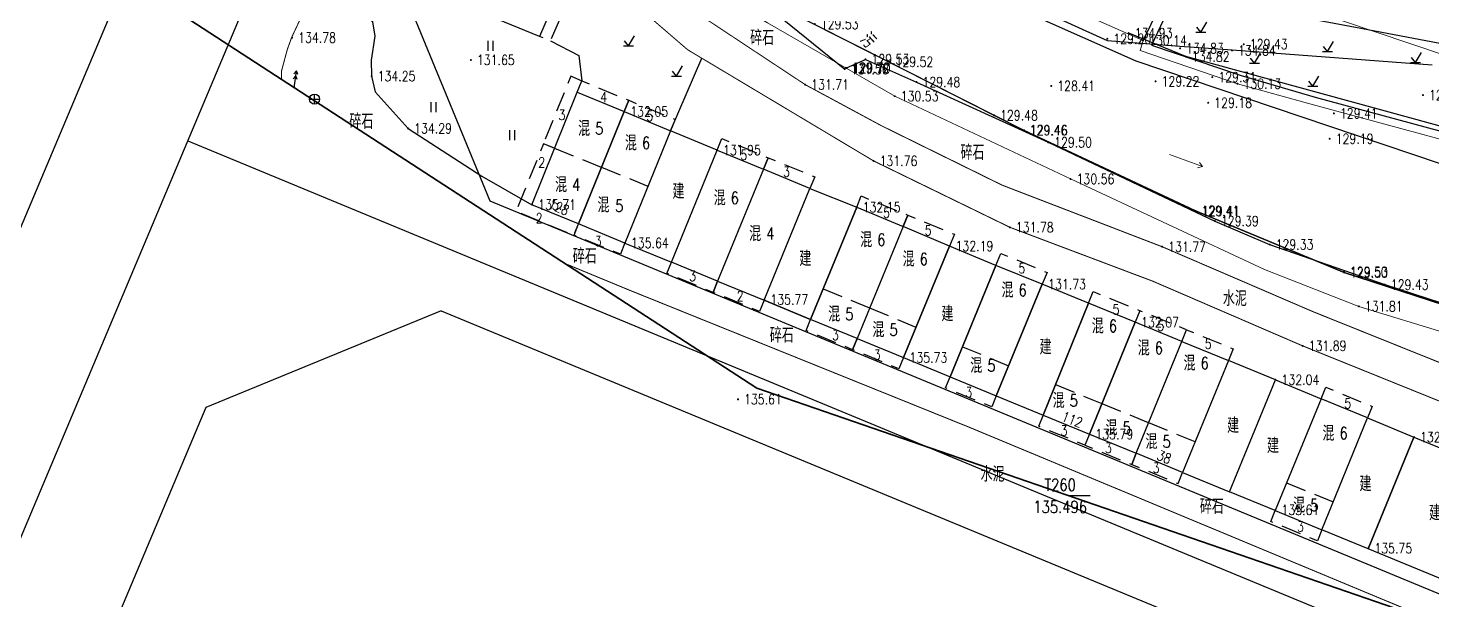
# Model space of a CAD drawing. Extents: x 529262 to 576451, y 2694391 to 2717535.
# Drawn here: x 566176.5 to 566316.5, y 2711277.2 to 2711334.3 of the extents above; entities that cross this region are included whole.
import ezdxf
from ezdxf.enums import TextEntityAlignment as Align
from ezdxf.xclip import XClip

# ---------------------------------------------------------------- set-up
doc = ezdxf.new("R2010")
doc.units = 0
doc.header["$XCLIPFRAME"] = 0
doc.linetypes.add('ACAD_ISO12W100', pattern=[22, 12, -3, 0.5, -3, 0.5, -3])
doc.linetypes.add('X5', pattern=[3, 2, -1])
for name, color, linetype in [('a红线图', 1, 'Continuous'), ('DLSS', 4, 'Continuous'), ('DMTZ', 8, 'Continuous'), ('GCD', 8, 'Continuous'), ('GXYZ', 8, 'Continuous'), ('JMD', 8, 'Continuous'), ('KZD', 8, 'Continuous'), ('PP-COM', 7, 'Continuous'), ('RD-中线', 40, 'Continuous'), ('RD-红线', 7, 'Continuous'), ('ZBTZ', 8, 'Continuous'), ('ZJ', 7, 'Continuous'), ('污水管径标注_W10-', 202, 'Continuous')]:
    doc.layers.add(name, color=color, linetype=linetype)
doc.layers.add('SXSS', color=5, linetype='Continuous', lineweight=0)
doc.layers.add('控制界线1', color=30, linetype='ACAD_ISO12W100', lineweight=35)
doc.styles.add('HZ', font='rs.shx', dxfattribs={"width": 0.8, "bigfont": 'hztxt.shx'})
doc.styles.add('romanc', font='romanc.shx', dxfattribs={"width": 0.8})
doc.linetypes.add('10421', pattern='A,2,[150,AAA.SHX,S=0.5,R=0,X=0,Y=0.5],1e-11', length=2)
doc.linetypes.add('10422', pattern='A,0.75,[150,AAA.SHX,S=0.5,R=0,X=0,Y=0.5],1.5,[177,AAA.SHX,S=1,R=0,X=0,Y=0.4],0.75', length=3)
doc.linetypes.add('1161', pattern='A,0,[149,AAA.SHX,S=0.15,R=0,X=0,Y=0],-1.6', length=1.6)
doc.linetypes.add('732', pattern='A,9,-0.5,[162,AAA.SHX,S=1,R=0,X=0,Y=0],-0.5', length=10)

# ---------------------------------------------------------------- blocks, each defined once
blk = doc.blocks.new('A$C19FD0107')
at = {"layer": 'RD-中线', "color": 8, "linetype": 'Continuous', "flags": 128}
for points in [[(-4726.19, 17121.07), (-4914.58, 16673.49)], [(-4805.57, 16932.42), (-4501.85, 16806.65)]]:
    blk.add_lwpolyline(points, dxfattribs=at)
at = {"layer": 'RD-红线', "color": 8, "linetype": 'Continuous', "flags": 128}
for points in [[(-4748.83, 17098.23), (-4750.75, 17093.65), (-4917.77, 16696.86)], [(-4775.45, 16926.44), (-4532.37, 16825.78), (-4528.97, 16824.37)], [(-4780.3, 16915.46), (-4527.83, 16810.91), (-4525.58, 16809.98)], [(-4803.78, 16905.81), (-4891.51, 16697.38)]]:
    blk.add_lwpolyline(points, dxfattribs=at)
at = {"layer": 'RD-红线', "color": 8}
for points in [[(-4785.16, 16950.05), (-4775.45, 16926.44, 0.415918)], [(-4780.3, 16915.46), (-4803.78, 16905.81, 0.412511)]]:
    blk.add_lwpolyline(points, format="xyb", dxfattribs=at)
blk = doc.blocks.new('GC200')
at = {"linetype": 'Continuous', "const_width": 0.2, "flags": 128}
blk.add_lwpolyline([(-0.1, 0, 1), (0.1, 0, 1)], format="xyb", close=True, dxfattribs=at)
blk = doc.blocks.new('gc043')
for p, q in [((-1, 0), (1, 0)), ((0, -1), (0, 1))]:
    blk.add_line(p, q)
blk.add_circle((0, 0), 1)
blk = doc.blocks.new('gc123')
at = {"color": 8}
for p, q in [((-1, 0), (1, 0)), ((0, 0), (-0.8, 1)), ((0, 0), (1.2, 2))]:
    blk.add_line(p, q, dxfattribs=at)
blk = doc.blocks.new('gc013a')
at = {"linetype": 'Continuous'}
blk.add_line((0.5, 0), (4, 0), dxfattribs=at)
at = {"linetype": 'Continuous', "flags": 128}
for points in [[(2.31, -0.4), (3, 0), (2.31, 0.4)], [(3.31, -0.4), (4, 0), (3.31, 0.4)]]:
    blk.add_lwpolyline(points, dxfattribs=at)
blk = doc.blocks.new('gc121')
at = {"color": 8}
for p, q in [((-0.5, -1), (-0.5, 1)), ((0.5, -1), (0.5, 1))]:
    blk.add_line(p, q, dxfattribs=at)
blk = doc.blocks.new('gc086')
at = {"color": 8}
for p, q in [((0, 0), (7, 0)), ((7, 0), (6.18, 0.57)), ((7, 0), (6.18, -0.57))]:
    blk.add_line(p, q, dxfattribs=at)

msp = doc.modelspace()

# ---------------------------------------------------------------- linework, layer by layer
at = {"layer": 'a红线图', "color": 8, "linetype": 'Continuous', "lineweight": 0, "flags": 128}
for points in [[(566441.676, 2711327.174), (566433.271, 2711326.085), (566420.02, 2711324.247), (566402.595, 2711321.973), (566385.592, 2711319.638), (566374.971, 2711318.432), (566350.944, 2711321.546), (566331.559, 2711326.901), (566290.284, 2711340.84), (566237.115, 2711364.456), (566231.107, 2711366.982), (566191.487, 2711389.488), (566187.32, 2711391.681), (566183.669, 2711396.907), (566179.755, 2711402.248), (566176.089, 2711407.11), (566173.217, 2711411.291), (566171.802, 2711412.566), (566162.342, 2711421.38), (566150.116, 2711432.906), (566121.749, 2711459.554)], [(566441.676, 2711327.174), (566433.271, 2711326.085), (566420.02, 2711324.247), (566402.595, 2711321.973), (566385.592, 2711319.638), (566374.971, 2711318.432), (566350.944, 2711321.546), (566331.559, 2711326.901), (566290.284, 2711340.84), (566237.115, 2711364.456), (566231.107, 2711366.982), (566191.487, 2711389.488), (566187.32, 2711391.681), (566183.669, 2711396.907), (566179.755, 2711402.248), (566176.089, 2711407.11), (566173.217, 2711411.291), (566171.802, 2711412.566), (566162.342, 2711421.38), (566150.116, 2711432.906), (566121.749, 2711459.554)], [(566610.304, 2711156.366), (566550.359, 2711188.445), (566569.799, 2711252.568), (566569.607, 2711257.235), (566534.769, 2711298.178), (566490.048, 2711309.934), (566487.632, 2711304.43), (566485.732, 2711304.359), (566471.667, 2711301.392), (566439.814, 2711293.156), (566398.395, 2711291.82), (566380.611, 2711292.541), (566369.371, 2711293.398), (566354.467, 2711296.492), (566334.898, 2711300.894), (566329.062, 2711302.94), (566307.729, 2711309.881), (566292.891, 2711316.021), (566275.762, 2711324.076), (566251.375, 2711336.425), (566235.869, 2711345.727), (566223.396, 2711352.879), (566218.243, 2711353.629)], [(566610.304, 2711156.366), (566550.359, 2711188.445), (566569.799, 2711252.568), (566569.607, 2711257.235), (566534.769, 2711298.178), (566490.048, 2711309.934), (566487.632, 2711304.43), (566485.732, 2711304.359), (566471.667, 2711301.392), (566439.814, 2711293.156), (566398.395, 2711291.82), (566380.611, 2711292.541), (566369.371, 2711293.398), (566354.467, 2711296.492), (566334.898, 2711300.894), (566329.062, 2711302.94), (566307.729, 2711309.881), (566292.891, 2711316.021), (566275.762, 2711324.076), (566251.375, 2711336.425), (566235.869, 2711345.727), (566223.396, 2711352.879), (566218.243, 2711353.629)]]:
    msp.add_lwpolyline(points, dxfattribs=at)
at = {"layer": 'DLSS', "linetype": 'Continuous', "flags": 128}
msp.add_lwpolyline([(566201.767, 2711329.176, 0.1, 0.1, 0), (566201.756, 2711329.927, 0.1, 0.1, 0), (566202.344, 2711332.117, 0.1, 0.1, 0), (566202.777, 2711333.326, 0.1, 0.1, 0), (566217.15, 2711363.804, 0.1, 0.1, 0), (566223.361, 2711378.617, 0, 0, 0)], format="xyseb", dxfattribs=at)
at = {"layer": 'DLSS', "linetype": 'Continuous', "const_width": 0.1, "flags": 128}
for points, elevation in [([(566220.796, 2711349.387), (566232.788, 2711343.972), (566238.359, 2711340.105), (566244.014, 2711335.218), (566253.985, 2711328.619), (566261.588, 2711324.519), (566273.621, 2711318.593), (566289.584, 2711312.447), (566304.659, 2711305.955), (566318.507, 2711300.388), (566328.096, 2711297.323), (566350.131, 2711291.262), (566357.457, 2711290.047), (566364.998, 2711289.501)], 131.534), ([(566219.603, 2711346.706), (566229.857, 2711342.083), (566233.208, 2711339.904), (566242.262, 2711332.102), (566260.807, 2711321.009), (566274.395, 2711314.388), (566288.649, 2711309.009), (566303.588, 2711302.56), (566317.418, 2711296.972), (566327.357, 2711293.859), (566349.661, 2711287.781), (566357.339, 2711286.556), (566364.998, 2711286.081)], 134.228)]:
    msp.add_lwpolyline(points, dxfattribs=dict(at, elevation=elevation))
msp.add_lwpolyline([(566317.826, 2711274.662), (566270.345, 2711294.44), (566236.416, 2711308.134), (566230.094, 2711310.748)], dxfattribs=at)
at = {"layer": 'DMTZ', "linetype": '10421', "elevation": 24.551, "flags": 128}
msp.add_lwpolyline([(566219.409, 2711353.158), (566219.66, 2711353.603), (566220, 2711354.189), (566223.243, 2711351.349), (566223.553, 2711352.487), (566227.748, 2711350.461), (566238.16, 2711344.413), (566249.441, 2711337.077), (566257.932, 2711330.164), (566258.042, 2711330.298), (566258.117, 2711330.279), (566259.999, 2711331.142), (566265.081, 2711328.877), (566278.209, 2711322.864), (566294.844, 2711315.012), (566300.296, 2711312.67), (566311.78, 2711308.665), (566324.349, 2711304.604), (566334.183, 2711300.862), (566334.785, 2711300.895), (566342.069, 2711296.685), (566342.715, 2711297.66), (566343.752, 2711298.727), (566356.779, 2711295.878), (566370.98, 2711293.062), (566395.928, 2711290.095), (566369.156, 2711291.627), (566364.335, 2711291.282)], dxfattribs=at)
at = {"layer": 'DMTZ', "linetype": '10422', "flags": 128}
for points in [[(566364.727, 2711323.649), (566350.71, 2711326.357), (566330.599, 2711330.189), (566308.868, 2711334.304), (566290.054, 2711337.873), (566293.457, 2711345.647)], [(566287.672, 2711333.018), (566290.054, 2711337.873)], [(566290.957, 2711337.702), (566288.528, 2711332.542), (566297.46, 2711329.523), (566304.823, 2711327.378), (566324.26, 2711322.116), (566344.321, 2711317.192), (566360.315, 2711314.479), (566363.946, 2711323.8)], [(566249.883, 2711307.107), (566254.521, 2711305.199)]]:
    msp.add_lwpolyline(points, dxfattribs=at)
at = {"layer": 'DMTZ', "linetype": '10421', "flags": 128}
msp.add_lwpolyline([(566209.226, 2711340.678), (566208.784, 2711338.185), (566208.756, 2711337.222), (566209.03, 2711336.401), (566210.316, 2711335.505), (566210.835, 2711334.884), (566211.086, 2711333.467), (566210.717, 2711331.063), (566210.755, 2711329.469), (566211.1, 2711327.892), (566214.394, 2711324.248), (566221.74, 2711319.476)], dxfattribs=at)
at = {"layer": 'DMTZ', "linetype": '10422', "elevation": 24.551, "flags": 128}
msp.add_lwpolyline([(566376.416, 2711332.094), (566368.037, 2711312.734), (566357.462, 2711314.918), (566359.421, 2711321.013), (566337.648, 2711324.815), (566335.716, 2711319.721), (566335.653, 2711319.312), (566316.717, 2711324.628), (566291.94, 2711331.413), (566286.246, 2711333.756)], dxfattribs=at)
at = {"layer": 'GXYZ', "linetype": '732', "flags": 128}
for points in [[(566490.048, 2711309.934), (566487.953, 2711312.032), (566480.532, 2711318.315), (566472.905, 2711320.663), (566453.241, 2711319.912), (566438.382, 2711317.31), (566429.977, 2711316.221), (566416.726, 2711314.383), (566399.301, 2711312.109), (566382.298, 2711309.774), (566371.677, 2711308.568), (566347.65, 2711311.683), (566328.264, 2711317.038), (566286.99, 2711330.976), (566233.821, 2711354.592), (566227.813, 2711357.118), (566188.193, 2711379.624), (566184.026, 2711381.817), (566180.375, 2711387.043), (566176.461, 2711392.384), (566172.795, 2711397.246), (566169.923, 2711401.427), (566168.508, 2711402.702), (566159.048, 2711411.516), (566146.822, 2711423.042), (566118.455, 2711449.69), (566109.422, 2711458.344), (566097.51, 2711469.513), (566090.674, 2711475.818), (566090.949, 2711476.965), (566090.92, 2711489.02), (566092.032, 2711494.639)], [(566534.851, 2711298.157), (566490.048, 2711309.934), (566487.632, 2711304.43), (566485.732, 2711304.359), (566471.667, 2711301.392), (566439.814, 2711293.156), (566398.395, 2711291.82), (566380.611, 2711292.541), (566369.371, 2711293.398), (566354.467, 2711296.492), (566334.898, 2711300.894), (566329.062, 2711302.94), (566307.729, 2711309.881), (566292.891, 2711316.021), (566275.762, 2711324.076), (566251.375, 2711336.425), (566235.869, 2711345.727), (566223.396, 2711352.879), (566218.243, 2711353.629)]]:
    msp.add_lwpolyline(points, dxfattribs=at)
at = {"layer": 'JMD', "linetype": 'Continuous', "flags": 128}
for points, elevation in [([(566215.104, 2711342.906), (566229.087, 2711337.157), (566227.506, 2711333.433), (566213.523, 2711339.182)], 134.811), ([(566226.735, 2711316.633), (566231.258, 2711327.874), (566235.945, 2711325.931), (566231.378, 2711314.722)], 135.712), ([(566235.945, 2711325.931), (566240.567, 2711324.01), (566236.007, 2711312.818), (566231.378, 2711314.722)], 132.054), ([(566240.642, 2711310.91), (566245.199, 2711322.088), (566240.567, 2711324.01), (566236.007, 2711312.818)], 135.585), ([(566245.199, 2711322.088), (566249.821, 2711320.175), (566245.256, 2711309.011), (566240.642, 2711310.91)], 131.945), ([(566249.883, 2711307.107), (566254.461, 2711318.27), (566249.821, 2711320.175), (566245.256, 2711309.011)], 135.774), ([(566249.883, 2711307.107), (566254.461, 2711318.27), (566259.12, 2711316.395), (566254.521, 2711305.199)], 135.774), ([(566259.12, 2711316.395), (566263.75, 2711314.48), (566259.155, 2711303.292), (566254.521, 2711305.199)], 132.145), ([(566263.779, 2711301.389), (566268.38, 2711312.517), (566263.75, 2711314.48), (566259.155, 2711303.292)], 135.725), ([(566273.003, 2711310.593), (566268.38, 2711312.517), (566263.779, 2711301.389), (566268.431, 2711299.475)], 131.715), ([(566273.039, 2711297.579), (566277.618, 2711308.714), (566273.003, 2711310.593), (566268.431, 2711299.475)], 136.978), ([(566277.717, 2711295.654), (566282.245, 2711306.83), (566277.618, 2711308.714), (566273.039, 2711297.579)], 137.075), ([(566282.322, 2711293.759), (566286.887, 2711304.912), (566282.245, 2711306.83), (566277.717, 2711295.654)], 135.785), ([(566286.98, 2711291.842), (566291.534, 2711303.002), (566286.887, 2711304.912), (566282.322, 2711293.759)], 135.704), ([(566286.98, 2711291.842), (566291.534, 2711303.002), (566296.18, 2711301.116), (566291.603, 2711289.94)], 135.704), ([(566300.885, 2711299.177), (566296.18, 2711301.116), (566291.603, 2711289.94), (566296.309, 2711288.003)], 132.042), ([(566300.885, 2711299.177), (566305.45, 2711297.29), (566300.857, 2711286.132), (566296.309, 2711288.003)], 132.042), ([(566310.073, 2711295.39), (566305.45, 2711297.29), (566300.857, 2711286.132), (566305.499, 2711284.222)], 131.998), ([(566310.073, 2711295.39), (566314.69, 2711293.46), (566310.124, 2711282.319), (566305.499, 2711284.222)], 131.998), ([(566314.69, 2711293.46), (566323.954, 2711289.649), (566319.398, 2711278.502), (566310.124, 2711282.319)], 132.083)]:
    msp.add_lwpolyline(points, close=True, dxfattribs=dict(at, elevation=elevation))
at = {"layer": 'JMD', "linetype": 'X5', "flags": 128}
for points in [[(566229.087, 2711337.157), (566230.163, 2711336.715), (566228.582, 2711332.991), (566227.506, 2711333.433)], [(566231.741, 2711328.981), (566230.614, 2711329.461), (566227.889, 2711322.728), (566229.006, 2711322.278)], [(566245.199, 2711322.088), (566245.668, 2711323.238), (566250.294, 2711321.333), (566249.821, 2711320.175)], [(566229.006, 2711322.278), (566229.006, 2711322.278), (566227.889, 2711322.728), (566225.15, 2711315.982), (566230.935, 2711313.602), (566231.378, 2711314.722)], [(566229.006, 2711322.278), (566233.681, 2711320.374)], [(566249.823, 2711320.174), (566250.294, 2711321.333), (566254.933, 2711319.422), (566254.461, 2711318.27)], [(566259.12, 2711316.395), (566259.578, 2711317.51), (566264.211, 2711315.602), (566263.75, 2711314.48)], [(566236.011, 2711312.827), (566235.564, 2711311.699), (566230.935, 2711313.602), (566231.378, 2711314.722)], [(566263.74, 2711314.484), (566264.211, 2711315.602), (566268.863, 2711313.686), (566268.38, 2711312.517)], [(566273.003, 2711310.593), (566273.491, 2711311.781), (566278.1, 2711309.883), (566277.618, 2711308.714)], [(566245.256, 2711309.011), (566244.814, 2711307.894), (566240.2, 2711309.792), (566240.642, 2711310.91)], [(566249.883, 2711307.107), (566249.442, 2711305.991), (566244.814, 2711307.894), (566245.256, 2711309.011)], [(566282.245, 2711306.83), (566282.712, 2711307.983), (566287.36, 2711306.069), (566286.887, 2711304.912)], [(566259.155, 2711303.292), (566258.714, 2711302.177), (566254.08, 2711304.083), (566254.521, 2711305.199)], [(566291.534, 2711303.002), (566292.007, 2711304.159), (566296.653, 2711302.273), (566296.18, 2711301.116)], [(566263.779, 2711301.389), (566263.339, 2711300.275), (566258.714, 2711302.177), (566259.155, 2711303.292)], [(566273.039, 2711297.579), (566272.599, 2711296.466), (566267.991, 2711298.362), (566268.431, 2711299.475)], [(566305.45, 2711297.29), (566305.918, 2711298.428), (566310.537, 2711296.525), (566310.073, 2711295.39)], [(566282.32, 2711293.753), (566281.883, 2711292.648), (566277.278, 2711294.542), (566277.702, 2711295.617)], [(566286.98, 2711291.842), (566286.541, 2711290.731), (566291.164, 2711288.829), (566291.603, 2711289.94)], [(566305.499, 2711284.222), (566305.062, 2711283.115), (566300.419, 2711285.024), (566300.857, 2711286.132)]]:
    msp.add_lwpolyline(points, dxfattribs=at)
for points, elevation in [([(566231.258, 2711327.874), (566231.706, 2711328.987), (566236.402, 2711327.053), (566235.945, 2711325.931)], 132.126), ([(566235.945, 2711325.931), (566236.402, 2711327.053), (566241.03, 2711325.148), (566240.567, 2711324.01)], 132.054), ([(566233.681, 2711320.374), (566238.316, 2711318.486)], 132.054), ([(566255.774, 2711308.249), (566260.409, 2711306.345)], 132.145), ([(566260.409, 2711306.345), (566265.037, 2711304.432)], 132.145), ([(566291.534, 2711303.002), (566292.007, 2711304.159), (566287.36, 2711306.069), (566286.887, 2711304.912)], 135.704), ([(566269.666, 2711302.478), (566274.274, 2711300.583)], 131.715), ([(566278.947, 2711298.69), (566283.566, 2711296.799)], 131.715), ([(566283.566, 2711296.799), (566288.227, 2711294.898)], 131.715), ([(566282.322, 2711293.759), (566281.883, 2711292.648), (566286.541, 2711290.731), (566286.98, 2711291.842)], 135.704), ([(566288.227, 2711294.898), (566292.857, 2711293.002)], 131.715), ([(566301.993, 2711288.894), (566306.634, 2711286.993)], 132.042)]:
    msp.add_lwpolyline(points, dxfattribs=dict(at, elevation=elevation))
at = {"layer": 'KZD', "linetype": 'Continuous'}
msp.add_line((566282.412, 2711287.594), (566280.325, 2711287.594), dxfattribs=at)
at = {"layer": 'SXSS', "color": 8, "linetype": '10422', "flags": 128}
for points in [[(566364.998, 2711312.084), (566347.766, 2711314.796), (566347.295, 2711315.919), (566344.107, 2711316.47), (566324.035, 2711321.337), (566304.657, 2711326.608), (566297.088, 2711328.71), (566287.392, 2711332.035), (566287.672, 2711333.018), (566274.117, 2711339.054), (566251.845, 2711349.124), (566245.028, 2711352.174), (566222.599, 2711362.489)], [(566218.189, 2711353.842), (566217.996, 2711353.515), (566218.672, 2711353.413), (566218.706, 2711352.93), (566218.271, 2711351.331), (566232.614, 2711345.136), (566234.436, 2711344.186), (566250.213, 2711334.779), (566262.912, 2711327.469), (566280.446, 2711319.206), (566299.793, 2711310.178), (566309.19, 2711306.502), (566318.338, 2711303.7), (566331.995, 2711299.548), (566343.444, 2711296.614), (566364.998, 2711290.95)]]:
    msp.add_lwpolyline(points, dxfattribs=at)
at = {"layer": 'ZBTZ', "linetype": '1161', "flags": 128}
for points in [[(566228.582, 2711332.991), (566231.409, 2711331.509), (566231.706, 2711328.987)], [(566221.74, 2711319.476), (566226.735, 2711316.633)]]:
    msp.add_lwpolyline(points, dxfattribs=at)
at = {"layer": 'ZBTZ', "linetype": '1161', "elevation": 131.926, "flags": 128}
msp.add_lwpolyline([(566240.567, 2711324.01), (566243.681, 2711331.253)], dxfattribs=at)
at = {"layer": '控制界线1', "color": 252, "linetype": 'Continuous', "flags": 128}
msp.add_lwpolyline([(566606.933, 2711087.702), (566644.711, 2711153.019), (566598.698, 2711283.071), (566496.002, 2711357.662), (566390.249, 2711365.689), (566217.966, 2711433.767), (566135.414, 2711495.399), (566100.815, 2711531.11), (566057.471, 2711541.747), (566041.502, 2711497.298), (566109.581, 2711415.474), (566178.415, 2711344.369), (566249.168, 2711298.339), (566348.438, 2711264.105), (566455.277, 2711261.066), (566502.459, 2711244.312), (566526.428, 2711223.352), (566516.162, 2711173.585), (566513.881, 2711148.132)], close=True, dxfattribs=at)
msp.add_lwpolyline([(566606.933, 2711087.702), (566644.711, 2711153.019), (566598.698, 2711283.071), (566496.002, 2711357.662), (566390.249, 2711365.689), (566217.966, 2711433.767), (566135.414, 2711495.399), (566100.815, 2711531.11), (566057.471, 2711541.747), (566041.502, 2711497.298), (566109.581, 2711415.474), (566178.415, 2711344.369), (566249.168, 2711298.339), (566348.438, 2711264.105), (566455.277, 2711261.066), (566502.459, 2711244.312), (566526.428, 2711223.352), (566516.162, 2711173.585), (566513.881, 2711148.132)], close=True, dxfattribs=at)
msp.add_lwpolyline([(566606.933, 2711087.702), (566644.711, 2711153.019), (566598.698, 2711283.071), (566496.002, 2711357.662), (566390.249, 2711365.689), (566217.966, 2711433.767), (566135.414, 2711495.399), (566100.815, 2711531.11), (566057.471, 2711541.747), (566041.502, 2711497.298), (566109.581, 2711415.474), (566178.415, 2711344.369), (566249.168, 2711298.339), (566348.438, 2711264.105), (566455.277, 2711261.066), (566502.459, 2711244.312), (566526.428, 2711223.352), (566516.162, 2711173.585), (566513.881, 2711148.132)], close=True, dxfattribs=at)
at = {"layer": '污水管径标注_W10-'}
for points in [[(566176.089, 2711407.11), (566179.666, 2711402.295), (566183.669, 2711396.907), (566186.281, 2711393.168), (566191.487, 2711389.488), (566207.979, 2711374.621), (566223.378, 2711360.739), (566227.681, 2711358.979), (566235.353, 2711355.269), (566240.898, 2711352.736), (566259.09, 2711344.427), (566277.283, 2711336.117), (566284.091, 2711333.007), (566291.345, 2711332.469), (566296.572, 2711332.081), (566316.517, 2711330.601)], [(566219.201, 2711352.24), (566224.059, 2711350.344), (566235.869, 2711345.727), (566251.375, 2711336.425), (566254.963, 2711334.608), (566262.377, 2711330.854), (566272.806, 2711325.573), (566275.762, 2711324.076), (566292.891, 2711316.021), (566307.739, 2711309.878), (566329.062, 2711302.94), (566334.898, 2711300.894), (566347.661, 2711298.023), (566355.774, 2711296.221), (566369.371, 2711293.398), (566380.611, 2711292.541), (566387.135, 2711292.276), (566398.395, 2711291.82), (566405.433, 2711292.047), (566427.092, 2711293.194), (566443.272, 2711294.05)]]:
    msp.add_lwpolyline(points, dxfattribs=at)

# ---------------------------------------------------------------- block references
at = {"layer": 'GCD', "linetype": 'Continuous'}
ref = msp.add_blockref('GC200', (566254.943, 2711334.659, 129.53), dxfattribs=dict(at, xscale=0.5, yscale=0.5, zscale=0.5))
ref.add_attrib('height', '129.53', dxfattribs={"linetype": 'Continuous', "height": 1, "style": 'HZ', "width": 0.8}).set_placement((566255.543, 2711334.659, 129.53), align=Align.MIDDLE_LEFT)
ref = msp.add_blockref('GC200', (566286.246, 2711333.756, 134.932), dxfattribs=dict(at, xscale=0.5, yscale=0.5, zscale=0.5))
ref.add_attrib('height', '134.93', dxfattribs={"linetype": 'Continuous', "height": 1, "style": 'HZ', "width": 0.8}).set_placement((566286.846, 2711333.756, 134.932), align=Align.MIDDLE_LEFT)
at = {"layer": 'GCD'}
ref = msp.add_blockref('GC200', (566202.825, 2711333.305, 134.776), dxfattribs=dict(at, xscale=0.5, yscale=0.5))
ref.add_attrib('height', '134.78', dxfattribs={"linetype": 'Continuous', "height": 1, "style": 'HZ', "width": 0.8}).set_placement((566203.425, 2711333.305, 134.776), align=Align.MIDDLE_LEFT)
at = {"layer": 'GCD', "linetype": 'Continuous'}
ref = msp.add_blockref('GC200', (566284.114, 2711333.191, 129.2), dxfattribs=dict(at, xscale=0.5, yscale=0.5, zscale=0.5))
ref.add_attrib('height', '129.20', dxfattribs={"linetype": 'Continuous', "height": 1, "style": 'HZ', "width": 0.8}).set_placement((566284.714, 2711333.191, 129.2), align=Align.MIDDLE_LEFT)
at = {"layer": 'GCD'}
ref = msp.add_blockref('GC200', (566287.672, 2711333.018, 130.137), dxfattribs=dict(at, xscale=0.5, yscale=0.5))
ref.add_attrib('height', '130.14', dxfattribs={"linetype": 'Continuous', "height": 1, "style": 'HZ', "width": 0.8}).set_placement((566288.272, 2711333.018, 130.137), align=Align.MIDDLE_LEFT)
at = {"layer": 'GCD', "linetype": 'Continuous'}
ref = msp.add_blockref('GC200', (566291.367, 2711332.24, 134.83), dxfattribs=dict(at, xscale=0.5, yscale=0.5, zscale=0.5))
ref.add_attrib('height', '134.83', dxfattribs={"linetype": 'Continuous', "height": 1, "style": 'HZ', "width": 0.8}).set_placement((566291.967, 2711332.24, 134.83), align=Align.MIDDLE_LEFT)
ref = msp.add_blockref('GC200', (566297.72, 2711332.652, 129.43), dxfattribs=dict(at, xscale=0.5, yscale=0.5, zscale=0.5))
ref.add_attrib('height', '129.43', dxfattribs={"linetype": 'Continuous', "height": 1, "style": 'HZ', "width": 0.8}).set_placement((566298.32, 2711332.652, 129.43), align=Align.MIDDLE_LEFT)
ref = msp.add_blockref('GC200', (566220.651, 2711331.08, 131.65), dxfattribs=dict(at, xscale=0.5, yscale=0.5, zscale=0.5))
ref.add_attrib('height', '131.65', dxfattribs={"linetype": 'Continuous', "height": 1, "style": 'HZ', "width": 0.8}).set_placement((566221.251, 2711331.08, 131.65), align=Align.MIDDLE_LEFT)
ref = msp.add_blockref('GC200', (566259.999, 2711331.142, 129.532), dxfattribs=dict(at, xscale=0.5, yscale=0.5, zscale=0.5))
ref.add_attrib('height', '129.53', dxfattribs={"linetype": 'Continuous', "height": 1, "style": 'HZ', "width": 0.8}).set_placement((566260.599, 2711331.142, 129.532), align=Align.MIDDLE_LEFT)
ref = msp.add_blockref('GC200', (566262.392, 2711330.891, 129.52), dxfattribs=dict(at, xscale=0.5, yscale=0.5, zscale=0.5))
ref.add_attrib('height', '129.52', dxfattribs={"linetype": 'Continuous', "height": 1, "style": 'HZ', "width": 0.8}).set_placement((566262.992, 2711330.891, 129.52), align=Align.MIDDLE_LEFT)
ref = msp.add_blockref('GC200', (566291.94, 2711331.413, 134.817), dxfattribs=dict(at, xscale=0.5, yscale=0.5, zscale=0.5))
ref.add_attrib('height', '134.82', dxfattribs={"linetype": 'Continuous', "height": 1, "style": 'HZ', "width": 0.8}).set_placement((566292.54, 2711331.413, 134.817), align=Align.MIDDLE_LEFT)
ref = msp.add_blockref('GC200', (566296.545, 2711332.034, 134.84), dxfattribs=dict(at, xscale=0.5, yscale=0.5, zscale=0.5))
ref.add_attrib('height', '134.84', dxfattribs={"linetype": 'Continuous', "height": 1, "style": 'HZ', "width": 0.8}).set_placement((566297.145, 2711332.034, 134.84), align=Align.MIDDLE_LEFT)
ref = msp.add_blockref('GC200', (566210.755, 2711329.469, 134.247), dxfattribs=dict(at, xscale=0.5, yscale=0.5, zscale=0.5))
ref.add_attrib('height', '134.25', dxfattribs={"linetype": 'Continuous', "height": 1, "style": 'HZ', "width": 0.8}).set_placement((566211.355, 2711329.469, 134.247), align=Align.MIDDLE_LEFT)
ref = msp.add_blockref('GC200', (566257.932, 2711330.164, 131.559), dxfattribs=dict(at, xscale=0.5, yscale=0.5, zscale=0.5))
ref.add_attrib('height', '131.56', dxfattribs={"linetype": 'Continuous', "height": 1, "style": 'HZ', "width": 0.8}).set_placement((566258.532, 2711330.164, 131.559), align=Align.MIDDLE_LEFT)
ref = msp.add_blockref('GC200', (566258.042, 2711330.298, 129.718), dxfattribs=dict(at, xscale=0.5, yscale=0.5, zscale=0.5))
ref.add_attrib('height', '129.72', dxfattribs={"linetype": 'Continuous', "height": 1, "style": 'HZ', "width": 0.8}).set_placement((566258.642, 2711330.298, 129.718), align=Align.MIDDLE_LEFT)
ref = msp.add_blockref('GC200', (566258.117, 2711330.279, 129.702), dxfattribs=dict(at, xscale=0.5, yscale=0.5, zscale=0.5))
ref.add_attrib('height', '129.70', dxfattribs={"linetype": 'Continuous', "height": 1, "style": 'HZ', "width": 0.8}).set_placement((566258.717, 2711330.279, 129.702), align=Align.MIDDLE_LEFT)
at = {"layer": 'GCD'}
ref = msp.add_blockref('GC200', (566253.985, 2711328.619, 131.713), dxfattribs=dict(at, xscale=0.5, yscale=0.5))
ref.add_attrib('height', '131.71', dxfattribs={"linetype": 'Continuous', "height": 1, "style": 'HZ', "width": 0.8}).set_placement((566254.585, 2711328.619, 131.713), align=Align.MIDDLE_LEFT)
at = {"layer": 'GCD', "linetype": 'Continuous'}
ref = msp.add_blockref('GC200', (566265.081, 2711328.877, 129.475), dxfattribs=dict(at, xscale=0.5, yscale=0.5, zscale=0.5))
ref.add_attrib('height', '129.48', dxfattribs={"linetype": 'Continuous', "height": 1, "style": 'HZ', "width": 0.8}).set_placement((566265.681, 2711328.877, 129.475), align=Align.MIDDLE_LEFT)
ref = msp.add_blockref('GC200', (566278.52, 2711328.489, 128.411), dxfattribs=dict(at, xscale=0.5, yscale=0.5, zscale=0.5))
ref.add_attrib('height', '128.41', dxfattribs={"linetype": 'Continuous', "height": 1, "style": 'HZ', "width": 0.8}).set_placement((566279.12, 2711328.489, 128.411), align=Align.MIDDLE_LEFT)
ref = msp.add_blockref('GC200', (566288.923, 2711328.947, 129.22), dxfattribs=dict(at, xscale=0.5, yscale=0.5, zscale=0.5))
ref.add_attrib('height', '129.22', dxfattribs={"linetype": 'Continuous', "height": 1, "style": 'HZ', "width": 0.8}).set_placement((566289.523, 2711328.947, 129.22), align=Align.MIDDLE_LEFT)
ref = msp.add_blockref('GC200', (566294.583, 2711329.371, 129.306), dxfattribs=dict(at, xscale=0.5, yscale=0.5, zscale=0.5))
ref.add_attrib('height', '129.31', dxfattribs={"linetype": 'Continuous', "height": 1, "style": 'HZ', "width": 0.8}).set_placement((566295.183, 2711329.371, 129.306), align=Align.MIDDLE_LEFT)
at = {"layer": 'GCD'}
ref = msp.add_blockref('GC200', (566297.088, 2711328.71, 130.133), dxfattribs=dict(at, xscale=0.5, yscale=0.5))
ref.add_attrib('height', '130.13', dxfattribs={"linetype": 'Continuous', "height": 1, "style": 'HZ', "width": 0.8}).set_placement((566297.688, 2711328.71, 130.133), align=Align.MIDDLE_LEFT)
at = {"layer": 'GCD', "linetype": 'Continuous'}
ref = msp.add_blockref('GC200', (566262.912, 2711327.469, 130.532), dxfattribs=dict(at, xscale=0.5, yscale=0.5, zscale=0.5))
ref.add_attrib('height', '130.53', dxfattribs={"linetype": 'Continuous', "height": 1, "style": 'HZ', "width": 0.8}).set_placement((566263.512, 2711327.469, 130.532), align=Align.MIDDLE_LEFT)
ref = msp.add_blockref('GC200', (566294.172, 2711326.808, 129.179), dxfattribs=dict(at, xscale=0.5, yscale=0.5, zscale=0.5))
ref.add_attrib('height', '129.18', dxfattribs={"linetype": 'Continuous', "height": 1, "style": 'HZ', "width": 0.8}).set_placement((566294.772, 2711326.808, 129.179), align=Align.MIDDLE_LEFT)
at = {"layer": 'GCD'}
ref = msp.add_blockref('GC200', (566315.588, 2711327.579, 129.071), dxfattribs=dict(at, xscale=0.5, yscale=0.5))
ref.add_attrib('height', '129.07', dxfattribs={"linetype": 'Continuous', "height": 1, "style": 'HZ', "width": 0.8}).set_placement((566316.188, 2711327.579, 129.071), align=Align.MIDDLE_LEFT)
ref = msp.add_blockref('GC200', (566235.945, 2711325.931, 132.054), dxfattribs=dict(at, xscale=0.5, yscale=0.5))
ref.add_attrib('height', '132.05', dxfattribs={"linetype": 'Continuous', "height": 1, "style": 'HZ', "width": 0.8}).set_placement((566236.545, 2711325.931, 132.054), align=Align.MIDDLE_LEFT)
at = {"layer": 'GCD', "linetype": 'Continuous'}
ref = msp.add_blockref('GC200', (566272.816, 2711325.556, 129.48), dxfattribs=dict(at, xscale=0.5, yscale=0.5, zscale=0.5))
ref.add_attrib('height', '129.48', dxfattribs={"linetype": 'Continuous', "height": 1, "style": 'HZ', "width": 0.8}).set_placement((566273.416, 2711325.556, 129.48), align=Align.MIDDLE_LEFT)
ref = msp.add_blockref('GC200', (566306.708, 2711325.753, 129.412), dxfattribs=dict(at, xscale=0.5, yscale=0.5, zscale=0.5))
ref.add_attrib('height', '129.41', dxfattribs={"linetype": 'Continuous', "height": 1, "style": 'HZ', "width": 0.8}).set_placement((566307.308, 2711325.753, 129.412), align=Align.MIDDLE_LEFT)
at = {"layer": 'GCD'}
ref = msp.add_blockref('GC200', (566214.394, 2711324.248, 134.286), dxfattribs=dict(at, xscale=0.5, yscale=0.5))
ref.add_attrib('height', '134.29', dxfattribs={"linetype": 'Continuous', "height": 1, "style": 'HZ', "width": 0.8}).set_placement((566214.994, 2711324.248, 134.286), align=Align.MIDDLE_LEFT)
at = {"layer": 'GCD', "color": 3, "linetype": 'Continuous'}
ref = msp.add_blockref('GC200', (566275.759, 2711324.072, 129.459), dxfattribs=dict(at, xscale=0.5, yscale=0.5, zscale=0.5))
ref.add_attrib('height', '129.46', dxfattribs={"linetype": 'Continuous', "height": 1, "style": 'HZ', "width": 0.8}).set_placement((566276.359, 2711324.072, 129.459), align=Align.MIDDLE_LEFT)
at = {"layer": 'GCD', "linetype": 'Continuous'}
ref = msp.add_blockref('GC200', (566275.805, 2711324.073, 129.46), dxfattribs=dict(at, xscale=0.5, yscale=0.5, zscale=0.5))
ref.add_attrib('height', '129.46', dxfattribs={"linetype": 'Continuous', "height": 1, "style": 'HZ', "width": 0.8}).set_placement((566276.405, 2711324.073, 129.46), align=Align.MIDDLE_LEFT)
ref = msp.add_blockref('GC200', (566278.209, 2711322.864, 129.504), dxfattribs=dict(at, xscale=0.5, yscale=0.5, zscale=0.5))
ref.add_attrib('height', '129.50', dxfattribs={"linetype": 'Continuous', "height": 1, "style": 'HZ', "width": 0.8}).set_placement((566278.809, 2711322.864, 129.504), align=Align.MIDDLE_LEFT)
ref = msp.add_blockref('GC200', (566306.284, 2711323.222, 129.19), dxfattribs=dict(at, xscale=0.5, yscale=0.5, zscale=0.5))
ref.add_attrib('height', '129.19', dxfattribs={"linetype": 'Continuous', "height": 1, "style": 'HZ', "width": 0.8}).set_placement((566306.884, 2711323.222, 129.19), align=Align.MIDDLE_LEFT)
at = {"layer": 'GCD'}
ref = msp.add_blockref('GC200', (566245.199, 2711322.088, 131.945), dxfattribs=dict(at, xscale=0.5, yscale=0.5))
ref.add_attrib('height', '131.95', dxfattribs={"linetype": 'Continuous', "height": 1, "style": 'HZ', "width": 0.8}).set_placement((566245.799, 2711322.088, 131.945), align=Align.MIDDLE_LEFT)
ref = msp.add_blockref('GC200', (566260.807, 2711321.009, 131.763), dxfattribs=dict(at, xscale=0.5, yscale=0.5))
ref.add_attrib('height', '131.76', dxfattribs={"linetype": 'Continuous', "height": 1, "style": 'HZ', "width": 0.8}).set_placement((566261.407, 2711321.009, 131.763), align=Align.MIDDLE_LEFT)
at = {"layer": 'GCD', "linetype": 'Continuous'}
ref = msp.add_blockref('GC200', (566280.446, 2711319.206, 130.556), dxfattribs=dict(at, xscale=0.5, yscale=0.5, zscale=0.5))
ref.add_attrib('height', '130.56', dxfattribs={"linetype": 'Continuous', "height": 1, "style": 'HZ', "width": 0.8}).set_placement((566281.046, 2711319.206, 130.556), align=Align.MIDDLE_LEFT)
at = {"layer": 'GCD'}
ref = msp.add_blockref('GC200', (566226.756, 2711316.646, 135.705), dxfattribs=dict(at, xscale=0.5, yscale=0.5))
ref.add_attrib('height', '135.71', dxfattribs={"linetype": 'Continuous', "height": 1, "style": 'HZ', "width": 0.8}).set_placement((566227.356, 2711316.646, 135.705), align=Align.MIDDLE_LEFT)
at = {"layer": 'GCD', "linetype": 'Continuous'}
ref = msp.add_blockref('GC200', (566259.12, 2711316.395, 132.145), dxfattribs=dict(at, xscale=0.5, yscale=0.5, zscale=0.5))
ref.add_attrib('height', '132.15', dxfattribs={"linetype": 'Continuous', "height": 1, "style": 'HZ', "width": 0.8}).set_placement((566259.72, 2711316.395, 132.145), align=Align.MIDDLE_LEFT)
at = {"layer": 'GCD', "color": 3, "linetype": 'Continuous'}
ref = msp.add_blockref('GC200', (566292.888, 2711316.017, 129.414), dxfattribs=dict(at, xscale=0.5, yscale=0.5, zscale=0.5))
ref.add_attrib('height', '129.41', dxfattribs={"linetype": 'Continuous', "height": 1, "style": 'HZ', "width": 0.8}).set_placement((566293.488, 2711316.017, 129.414), align=Align.MIDDLE_LEFT)
at = {"layer": 'GCD', "linetype": 'Continuous'}
ref = msp.add_blockref('GC200', (566292.967, 2711315.991, 129.41), dxfattribs=dict(at, xscale=0.5, yscale=0.5, zscale=0.5))
ref.add_attrib('height', '129.41', dxfattribs={"linetype": 'Continuous', "height": 1, "style": 'HZ', "width": 0.8}).set_placement((566293.567, 2711315.991, 129.41), align=Align.MIDDLE_LEFT)
at = {"layer": 'GCD'}
ref = msp.add_blockref('GC200', (566274.395, 2711314.388, 131.778), dxfattribs=dict(at, xscale=0.5, yscale=0.5))
ref.add_attrib('height', '131.78', dxfattribs={"linetype": 'Continuous', "height": 1, "style": 'HZ', "width": 0.8}).set_placement((566274.995, 2711314.388, 131.778), align=Align.MIDDLE_LEFT)
at = {"layer": 'GCD', "linetype": 'Continuous'}
ref = msp.add_blockref('GC200', (566294.844, 2711315.012, 129.385), dxfattribs=dict(at, xscale=0.5, yscale=0.5, zscale=0.5))
ref.add_attrib('height', '129.39', dxfattribs={"linetype": 'Continuous', "height": 1, "style": 'HZ', "width": 0.8}).set_placement((566295.444, 2711315.012, 129.385), align=Align.MIDDLE_LEFT)
at = {"layer": 'GCD'}
ref = msp.add_blockref('GC200', (566236.009, 2711312.822, 135.642), dxfattribs=dict(at, xscale=0.5, yscale=0.5))
ref.add_attrib('height', '135.64', dxfattribs={"linetype": 'Continuous', "height": 1, "style": 'HZ', "width": 0.8}).set_placement((566236.609, 2711312.822, 135.642), align=Align.MIDDLE_LEFT)
at = {"layer": 'GCD', "linetype": 'Continuous'}
ref = msp.add_blockref('GC200', (566300.296, 2711312.67, 129.331), dxfattribs=dict(at, xscale=0.5, yscale=0.5, zscale=0.5))
ref.add_attrib('height', '129.33', dxfattribs={"linetype": 'Continuous', "height": 1, "style": 'HZ', "width": 0.8}).set_placement((566300.896, 2711312.67, 129.331), align=Align.MIDDLE_LEFT)
ref = msp.add_blockref('GC200', (566268.38, 2711312.517, 132.19), dxfattribs=dict(at, xscale=0.5, yscale=0.5, zscale=0.5))
ref.add_attrib('height', '132.19', dxfattribs={"linetype": 'Continuous', "height": 1, "style": 'HZ', "width": 0.8}).set_placement((566268.98, 2711312.517, 132.19), align=Align.MIDDLE_LEFT)
at = {"layer": 'GCD'}
ref = msp.add_blockref('GC200', (566289.584, 2711312.447, 131.772), dxfattribs=dict(at, xscale=0.5, yscale=0.5))
ref.add_attrib('height', '131.77', dxfattribs={"linetype": 'Continuous', "height": 1, "style": 'HZ', "width": 0.8}).set_placement((566290.184, 2711312.447, 131.772), align=Align.MIDDLE_LEFT)
at = {"layer": 'GCD', "linetype": 'Continuous'}
ref = msp.add_blockref('GC200', (566307.703, 2711309.943, 129.5), dxfattribs=dict(at, xscale=0.5, yscale=0.5, zscale=0.5))
ref.add_attrib('height', '129.50', dxfattribs={"linetype": 'Continuous', "height": 1, "style": 'HZ', "width": 0.8}).set_placement((566308.303, 2711309.943, 129.5), align=Align.MIDDLE_LEFT)
at = {"layer": 'GCD', "color": 3, "linetype": 'Continuous'}
ref = msp.add_blockref('GC200', (566307.726, 2711309.877, 129.529), dxfattribs=dict(at, xscale=0.5, yscale=0.5, zscale=0.5))
ref.add_attrib('height', '129.53', dxfattribs={"linetype": 'Continuous', "height": 1, "style": 'HZ', "width": 0.8}).set_placement((566308.326, 2711309.877, 129.529), align=Align.MIDDLE_LEFT)
at = {"layer": 'GCD', "linetype": 'Continuous'}
ref = msp.add_blockref('GC200', (566277.618, 2711308.714, 131.734), dxfattribs=dict(at, xscale=0.5, yscale=0.5, zscale=0.5))
ref.add_attrib('height', '131.73', dxfattribs={"linetype": 'Continuous', "height": 1, "style": 'HZ', "width": 0.8}).set_placement((566278.218, 2711308.714, 131.734), align=Align.MIDDLE_LEFT)
ref = msp.add_blockref('GC200', (566311.78, 2711308.665, 129.434), dxfattribs=dict(at, xscale=0.5, yscale=0.5, zscale=0.5))
ref.add_attrib('height', '129.43', dxfattribs={"linetype": 'Continuous', "height": 1, "style": 'HZ', "width": 0.8}).set_placement((566312.38, 2711308.665, 129.434), align=Align.MIDDLE_LEFT)
at = {"layer": 'GCD'}
ref = msp.add_blockref('GC200', (566249.916, 2711307.186, 135.774), dxfattribs=dict(at, xscale=0.5, yscale=0.5))
ref.add_attrib('height', '135.77', dxfattribs={"linetype": 'Continuous', "height": 1, "style": 'HZ', "width": 0.8}).set_placement((566250.516, 2711307.186, 135.774), align=Align.MIDDLE_LEFT)
at = {"layer": 'GCD', "linetype": 'Continuous'}
ref = msp.add_blockref('GC200', (566309.19, 2711306.502, 131.807), dxfattribs=dict(at, xscale=0.5, yscale=0.5, zscale=0.5))
ref.add_attrib('height', '131.81', dxfattribs={"linetype": 'Continuous', "height": 1, "style": 'HZ', "width": 0.8}).set_placement((566309.79, 2711306.502, 131.807), align=Align.MIDDLE_LEFT)
ref = msp.add_blockref('GC200', (566286.887, 2711304.912, 132.069), dxfattribs=dict(at, xscale=0.5, yscale=0.5, zscale=0.5))
ref.add_attrib('height', '132.07', dxfattribs={"linetype": 'Continuous', "height": 1, "style": 'HZ', "width": 0.8}).set_placement((566287.487, 2711304.912, 132.069), align=Align.MIDDLE_LEFT)
at = {"layer": 'GCD'}
ref = msp.add_blockref('GC200', (566303.588, 2711302.56, 131.885), dxfattribs=dict(at, xscale=0.5, yscale=0.5))
ref.add_attrib('height', '131.89', dxfattribs={"linetype": 'Continuous', "height": 1, "style": 'HZ', "width": 0.8}).set_placement((566304.188, 2711302.56, 131.885), align=Align.MIDDLE_LEFT)
ref = msp.add_blockref('GC200', (566263.781, 2711301.392, 135.725), dxfattribs=dict(at, xscale=0.5, yscale=0.5))
ref.add_attrib('height', '135.73', dxfattribs={"linetype": 'Continuous', "height": 1, "style": 'HZ', "width": 0.8}).set_placement((566264.381, 2711301.392, 135.725), align=Align.MIDDLE_LEFT)
at = {"layer": 'GCD', "linetype": 'Continuous'}
ref = msp.add_blockref('GC200', (566300.885, 2711299.177, 132.042), dxfattribs=dict(at, xscale=0.5, yscale=0.5, zscale=0.5))
ref.add_attrib('height', '132.04', dxfattribs={"linetype": 'Continuous', "height": 1, "style": 'HZ', "width": 0.8}).set_placement((566301.485, 2711299.177, 132.042), align=Align.MIDDLE_LEFT)
at = {"layer": 'GCD'}
ref = msp.add_blockref('GC200', (566247.288, 2711297.228, 135.605), dxfattribs=dict(at, xscale=0.5, yscale=0.5))
ref.add_attrib('height', '135.61', dxfattribs={"linetype": 'Continuous', "height": 1, "style": 'HZ', "width": 0.8}).set_placement((566247.888, 2711297.228, 135.605), align=Align.MIDDLE_LEFT)
at = {"layer": 'GCD', "linetype": 'Continuous'}
ref = msp.add_blockref('GC200', (566282.32, 2711293.753, 135.785), dxfattribs=dict(at, xscale=0.5, yscale=0.5, zscale=0.5))
ref.add_attrib('height', '135.79', dxfattribs={"linetype": 'Continuous', "height": 1, "style": 'HZ', "width": 0.8}).set_placement((566282.92, 2711293.753, 135.785), align=Align.MIDDLE_LEFT)
ref = msp.add_blockref('GC200', (566314.69, 2711293.46, 132.083), dxfattribs=dict(at, xscale=0.5, yscale=0.5, zscale=0.5))
ref.add_attrib('height', '132.08', dxfattribs={"linetype": 'Continuous', "height": 1, "style": 'HZ', "width": 0.8}).set_placement((566315.29, 2711293.46, 132.083), align=Align.MIDDLE_LEFT)
at = {"layer": 'GCD'}
ref = msp.add_blockref('GC200', (566300.88, 2711286.188, 135.607), dxfattribs=dict(at, xscale=0.5, yscale=0.5))
ref.add_attrib('height', '135.61', dxfattribs={"linetype": 'Continuous', "height": 1, "style": 'HZ', "width": 0.8}).set_placement((566301.48, 2711286.188, 135.607), align=Align.MIDDLE_LEFT)
ref = msp.add_blockref('GC200', (566310.144, 2711282.366, 135.753), dxfattribs=dict(at, xscale=0.5, yscale=0.5))
ref.add_attrib('height', '135.75', dxfattribs={"linetype": 'Continuous', "height": 1, "style": 'HZ', "width": 0.8}).set_placement((566310.744, 2711282.366, 135.753), align=Align.MIDDLE_LEFT)
at = {"layer": 'GXYZ', "linetype": 'Continuous', "xscale": 0.4999999998730126, "yscale": 0.4999999998730126, "zscale": 0.4999999998730126, "rotation": 82.1916060994979}
msp.add_blockref('gc013a', (566202.984, 2711328.015, 134.981), dxfattribs=at)
at = {"layer": 'GXYZ', "linetype": 'Continuous', "xscale": 0.5, "yscale": 0.5, "zscale": 0.5}
msp.add_blockref('gc043', (566205.062, 2711327.181, 135.043), dxfattribs=at)
at = {"layer": 'PP-COM'}
ref = msp.add_blockref('A$C19FD0107', (570997.993, 2694390.603), dxfattribs=at)
XClip(ref).set_block_clipping_path([(-9366.4383134884, 14428.6043910822), (-3328.4480743363, 17452.7484863754)])
at = {"layer": 'SXSS', "color": 8, "linetype": 'Continuous', "xscale": 0.4999999998901233, "yscale": 0.4999999998901233, "zscale": 0.4999999998901233, "rotation": 339.6348279307526}
msp.add_blockref('gc086', (566290.316, 2711321.66), dxfattribs=at)
at = {"layer": 'ZBTZ', "linetype": 'Continuous', "xscale": 0.5, "yscale": 0.5}
for p in [(566293.451, 2711333.852), (566306.056, 2711331.913), (566298.784, 2711330.749), (566314.848, 2711330.811), (566304.605, 2711328.478)]:
    msp.add_blockref('gc123', p, dxfattribs=at)
at = {"layer": 'ZBTZ', "linetype": 'Continuous', "xscale": 0.5, "yscale": 0.5, "zscale": 0.5}
for name, p in [('gc121', (566222.64, 2711332.496)), ('gc123', (566236.372, 2711332.48)), ('gc123', (566241.15, 2711329.479)), ('gc121', (566216.943, 2711326.375)), ('gc121', (566224.795, 2711323.572))]:
    msp.add_blockref(name, p, dxfattribs=at)

# ---------------------------------------------------------------- texts
at = {"layer": 'JMD', "linetype": 'Continuous', "style": 'HZ', "width": 0.8}
for p in [(566232.537, 2711324.245), (566237.209, 2711322.801), (566230.243, 2711318.64), (566234.476, 2711316.614), (566246.056, 2711317.319), (566249.595, 2711313.755), (566260.668, 2711313.147), (566264.899, 2711311.217), (566274.762, 2711308.122), (566257.481, 2711305.731), (566261.885, 2711304.167), (566283.766, 2711304.541), (566288.339, 2711302.346), (566271.644, 2711300.601), (566292.912, 2711300.838), (566279.858, 2711297.106), (566285.135, 2711294.385), (566289.113, 2711293.013), (566306.766, 2711293.839), (566303.837, 2711286.669)]:
    msp.add_text('混', height=1.5, dxfattribs=at).set_placement(p, align=Align.MIDDLE_RIGHT)
for s, p in [('5', (566233.037, 2711324.245)), ('6', (566237.709, 2711322.801)), ('4', (566230.743, 2711318.64)), ('6', (566246.556, 2711317.319)), ('5', (566235.041, 2711316.528)), ('4', (566250.095, 2711313.755)), ('6', (566261.168, 2711313.147)), ('6', (566265.399, 2711311.217)), ('6', (566275.262, 2711308.122)), ('5', (566257.981, 2711305.731)), ('5', (566262.385, 2711304.167)), ('6', (566284.266, 2711304.541)), ('6', (566288.839, 2711302.346)), ('5', (566272.144, 2711300.601)), ('6', (566293.412, 2711300.838)), ('5', (566280.358, 2711297.106)), ('5', (566285.635, 2711294.385)), ('5', (566289.613, 2711293.013)), ('6', (566307.266, 2711293.839)), ('5', (566304.337, 2711286.669))]:
    msp.add_text(s, height=1.2, dxfattribs=at).set_placement(p, align=Align.MIDDLE_LEFT)
for p in [(566241.354, 2711318.055), (566254.006, 2711311.343, 132.145), (566268.172, 2711305.836, 132.145), (566277.954, 2711302.533, 132.145), (566296.655, 2711294.696), (566300.632, 2711292.683), (566309.858, 2711288.878), (566316.793, 2711285.979)]:
    msp.add_text('建', height=1.5, dxfattribs=at).set_placement(p, align=Align.MIDDLE)
at = {"layer": 'KZD', "linetype": 'Continuous', "style": 'romanc', "width": 0.8}
for s, p in [('T260', (566279.412, 2711288.694)), ('135.496', (566279.412, 2711286.494))]:
    msp.add_text(s, height=1.2, dxfattribs=at).set_placement(p, align=Align.MIDDLE)
at = {"layer": 'ZJ', "color": 8, "linetype": 'Continuous', "style": 'HZ', "width": 0.8}
for s, height, p in [('碎石', 1.5, (566249.696, 2711333.385)), ('4', 1, (566233.898, 2711327.356)), ('碎石', 1.5, (566209.73, 2711325.026)), ('3', 1, (566229.735, 2711325.594)), ('5', 1, (566238.489, 2711325.49, -3.848)), ('5', 1, (566247.867, 2711321.611)), ('碎石', 1.5, (566270.676, 2711321.927)), ('2', 1, (566227.71, 2711320.849)), ('3', 1, (566252.128, 2711319.924, 271.548)), ('5', 1, (566262.096, 2711315.841)), ('2', 1, (566227.456, 2711315.302)), ('5', 1, (566266.258, 2711314.079)), ('3 ', 1, (566233.608, 2711313.018)), ('碎石', 1.5, (566232.007, 2711311.597)), ('5', 1, (566275.584, 2711310.302)), ('3 ', 1, (566243.035, 2711309.53)), ('2', 1, (566247.497, 2711307.531)), ('水泥', 1.5, (566296.831, 2711307.363)), ('5', 1, (566284.975, 2711306.195)), ('5', 1, (566289.433, 2711304.568)), ('碎石', 1.5, (566251.651, 2711303.7)), ('3 ', 1, (566257.282, 2711303.64)), ('3 ', 1, (566261.431, 2711301.68)), ('5', 1, (566294.174, 2711302.764)), ('3 ', 1, (566270.569, 2711297.929)), ('5', 1, (566308.085, 2711296.818)), ('3 ', 1, (566280.066, 2711294.108)), ('3 ', 1, (566284.489, 2711292.379, 135.704)), ('3 ', 1, (566289.264, 2711290.379, 271.408)), ('水泥', 1.5, (566272.666, 2711289.838)), ('碎石', 1.5, (566294.54, 2711286.614)), ('3 ', 1, (566303.652, 2711284.531))]:
    msp.add_text(s, height=height, dxfattribs=at).set_placement(p, align=Align.MIDDLE)
for s, height, rotation, p in [('污', 1.5, 311.78018, (566260.322, 2711333.082)), ('128', 1, 337.38828, (566229.422, 2711316.398)), ('112', 1, 338.69339, (566280.614, 2711295.205)), ('38', 1, 338.69705, (566289.786, 2711291.461))]:
    msp.add_text(s, height=height, rotation=rotation, dxfattribs=at).set_placement(p, align=Align.MIDDLE)

doc.saveas('drawing.dxf')
